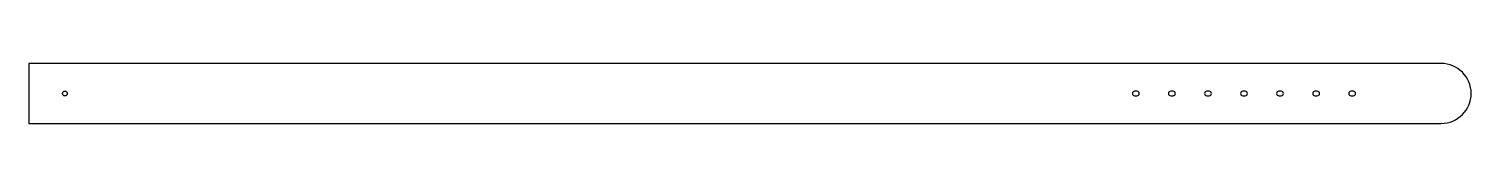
# Model space of a CAD drawing. Header units: millimetres. Extents: x -83 to 1117, y 1 to 51.
import ezdxf

# ---------------------------------------------------------------- set-up
doc = ezdxf.new("R2010")
doc.units = ezdxf.units.MM
doc.header["$MEASUREMENT"] = 0

# ---------------------------------------------------------------- blocks, each defined once
blk = doc.blocks.new('*U4')
blk.add_lwpolyline([(2, -1.85, 1), (2, 1.85), (0, 1.85, 1), (0, -1.85)], format="xyb", close=True)
blk = doc.blocks.new('*U5')
at = {"color": 0, "linetype": 'ByBlock', "lineweight": -2, "transparency": 16777216, "rotation": 180}
for p in [(839.4, 26.3), (869.4, 26.3), (899.4, 26.3), (929.4, 26.3), (959.4, 26.3), (989.4, 26.3), (1019.4, 26.3)]:
    blk.add_blockref('*U4', p, dxfattribs=at)

msp = doc.modelspace()

# ---------------------------------------------------------------- linework, layer by layer
msp.add_line((-82.6, 51.3), (-82.6, 1.3))
msp.add_lwpolyline([(1092.4, 51.3), (-82.6, 51.3)])
msp.add_lwpolyline([(-82.6, 1.3), (1092.4, 1.3, 1), (1092.4, 51.3)], format="xyb")
msp.add_circle((-52.6, 26.3), 2)

# ---------------------------------------------------------------- block references
msp.add_blockref('*U5', (0, 0))

doc.saveas('drawing.dxf')
